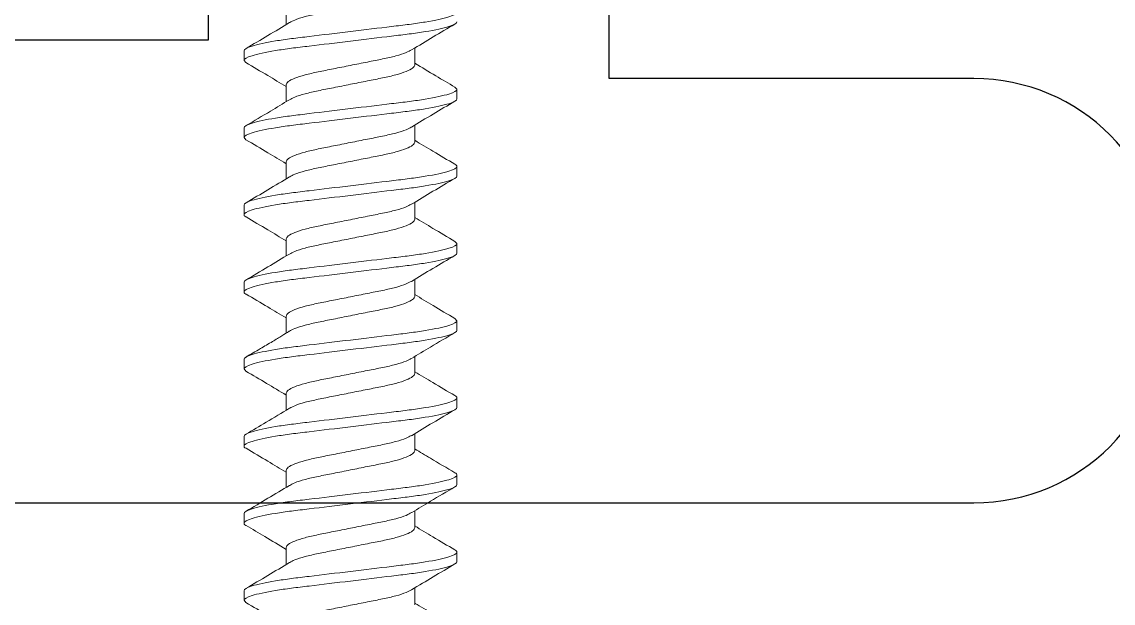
# Model space of a CAD drawing. Extents: x 0 to 79.8, y 0 to 38.2.
# Drawn here: x 21.279 to 21.987, y 29.205 to 29.582 of the extents above; entities that cross this region are included whole.
import ezdxf

# ---------------------------------------------------------------- set-up
doc = ezdxf.new("R2010")
doc.units = 0
doc.header["$MEASUREMENT"] = 0
doc.linetypes.add('SLD-Solid', pattern=[0])
doc.layers.get('0').update_dxf_attribs({"linetype": 'CONTINUOUS'})
doc.layers.add('TEXT', color=7, linetype='CONTINUOUS')

# ---------------------------------------------------------------- blocks, each defined once
blk = doc.blocks.new('25559')
at = {"color": 7, "linetype": 'SLD-Solid', "lineweight": 15}
for p, q in [((0.2062499640494835, 0.06899999832279491), (0.2048183672540773, 0.06775296564529754)), ((0.2062499640494835, 0.06899999832279491), (0.2124999451825005, 0.06899999832279491)), ((0.2562499597786001, 0.06899999832279491), (0.2624999775778605, 0.06899999832279491)), ((0.3062499555077096, 0.06899999832279491), (0.3047983022773337, 0.06773548959716891)), ((0.3062499555077096, 0.06899999832279491), (0.31249997330697, 0.06899999832279491)), ((0.3562499879030696, 0.06899999832279491), (0.35480775789717, 0.06774372116873906)), ((0.3562499879030696, 0.06899999832279491), (0.3624999690360937, 0.06899999832279491)), ((0.4062499836321862, 0.06899999832279491), (0.4124999647652032, 0.06899999832279491)), ((0.4562499793613028, 0.06899999832279491), (0.462499960494327, 0.06899999832279491)), ((0.5062499750904195, 0.06899999832279491), (0.5124999562234365, 0.06899999832279491)), ((0.1904999793279814, 0.04172019887803913), (0.1794554469153624, 0.04172019887803913)), ((0.240499975057098, 0.04172019887803913), (0.229458009281494, 0.04172019887803913)), ((0.2904999707862146, 0.04172019887803913), (0.2794585550042541, 0.04172019887803913)), ((0.3404999665153312, 0.04172019887803913), (0.3294580007397272, 0.04172019887803913)), ((0.3904999622444478, 0.04172019887803913), (0.3794561631566893, 0.04172019887803913)), ((0.4404999579735644, 0.04172019887803913), (0.4294585788578473, 0.04172019887803913)), ((0.4904999903689173, 0.04172019887803913), (0.4794519746632062, 0.04172019887803913)), ((0.5404999860980411, 0.04172019887803913), (0.5294560036790656, 0.04172019887803913)), ((0.1532499363103241, -0.04172019887803913), (0.1642914620910076, -0.04172019887803913)), ((0.2032500053719275, -0.04172019887803913), (0.214293804459686, -0.04172019887803913)), ((0.2532499644348007, -0.04172019887803913), (0.2642915268817276, -0.04172019887803913)), ((0.3032499601639174, -0.04172019887803913), (0.3142921826032179, -0.04172019887803913)), ((0.353249955893034, -0.04172019887803913), (0.3643246646237159, -0.04172019887803913)), ((0.403249988288394, -0.04172019887803913), (0.4142905240805135, -0.04172019887803913)), ((0.4532499840175035, -0.04172019887803913), (0.4642919131268641, -0.04172019887803913)), ((0.5032499797466272, -0.04172019887803913), (0.5142915055273107, -0.04172019887803913)), ((0.1874999473179457, -0.06899999832279491), (0.1812499661849216, -0.06899999832279491)), ((0.1889305907910241, -0.06775380438560319), (0.1874999473179457, -0.06899999832279491)), ((0.2374999430470552, -0.06899999832279491), (0.2312499619140382, -0.06899999832279491)), ((0.2389440796976032, -0.06774210327077412), (0.2374999430470552, -0.06899999832279491)), ((0.2874999754424152, -0.06899999832279491), (0.2812499576431549, -0.06899999832279491)), ((0.3374999711715319, -0.06899999832279491), (0.3312499900385149, -0.06899999832279491)), ((0.3874999669006485, -0.06899999832279491), (0.3812499857676315, -0.06899999832279491)), ((0.3889371736312484, -0.06774810736808945), (0.3874999669006485, -0.06899999832279491)), ((0.4374999626297651, -0.06899999832279491), (0.4312499814967481, -0.06899999832279491)), ((0.4874999583588817, -0.06899999832279491), (0.4812499772258647, -0.06899999832279491)), ((0.5374999907542417, -0.06899999832279491), (0.5312499729549813, -0.06899999832279491)), ((0.5389298642362235, -0.06775445062814356), (0.5374999907542417, -0.06899999832279491))]:
    blk.add_line(p, q, dxfattribs=at)
for points, knots in [([(0.1812499724269827, -0.0689999999999884), (0.180347862631379, -0.0689999999999884), (0.1792963103142355, -0.06732069762327342), (0.1770932361714657, -0.06032598277693069), (0.1759478589153716, -0.05501784534993703), (0.1743607226230068, -0.04534187172058068), (0.1738533182178656, -0.04184291922157968), (0.1729053203646416, -0.0345452344224384), (0.1724642237022564, -0.0307540005592557), (0.1709795177337341, -0.01846063513988838), (0.1698664273954478, -0.009244247138866513), (0.1676335174585262, 0.009244247138866513), (0.1665204271202327, 0.01846063513988838), (0.1650357211517104, 0.0307540005592557), (0.1645946244893324, 0.03454523442246682), (0.1636466266361083, 0.04184291922157968), (0.1631392222309671, 0.04534187172058068), (0.1615520859385953, 0.05501784534993703), (0.1604067086825012, 0.06032598277693069), (0.1582036345397384, 0.06732069762327342), (0.1571520822225949, 0.0689999999999884), (0.1562499724269841, 0.0689999999999884)], [0, 0, 0, 0, 0.1249999999999999, 0.1249999999999999, 0.2499999999999998, 0.2499999999999998, 0.3124999999999997, 0.3124999999999997, 0.3749999999999997, 0.3749999999999997, 0.4999999999999997, 0.4999999999999997, 0.6249999999999997, 0.6249999999999997, 0.6874999999999997, 0.6874999999999997, 0.7499999999999998, 0.7499999999999998, 0.8749999999999999, 0.8749999999999999, 1, 1, 1, 1]), ([(0.1874999724269841, -0.0689999999999884), (0.1865978626313733, -0.0689999999999884), (0.185546310314237, -0.06732069762327342), (0.1833432361714671, -0.06032598277693069), (0.182197858915373, -0.05501784534993703), (0.1806107226230012, -0.04534187172058068), (0.1801033182178671, -0.04184291922157968), (0.179155320364643, -0.0345452344224384), (0.1787142237022579, -0.0307540005592557), (0.1772295177337355, -0.01846063513988838), (0.1761164273954492, -0.009244247138866513), (0.1738835174585205, 0.009244247138866513), (0.1727704271202342, 0.01846063513988838), (0.1712857211517118, 0.0307540005592557), (0.1708446244893338, 0.03454523442246682), (0.1698966266361026, 0.04184291922157968), (0.1693892222309685, 0.04534187172058068), (0.1678020859386038, 0.05501784534993703), (0.1666567086825026, 0.06032598277693069), (0.1644536345397398, 0.06732069762327342), (0.1634020822225963, 0.0689999999999884), (0.1624999724269856, 0.0689999999999884)], [0, 0, 0, 0, 0.125, 0.125, 0.2500000000000001, 0.2500000000000001, 0.3125000000000001, 0.3125000000000001, 0.3750000000000002, 0.3750000000000002, 0.5000000000000001, 0.5000000000000001, 0.625, 0.625, 0.6875, 0.6875, 0.75, 0.75, 0.875, 0.875, 1, 1, 1, 1]), ([(0.1806655796024756, 0.03970732754757478), (0.177868649567813, 0.04434089766041893), (0.1722476280134018, 0.05365303530970778), (0.1667196640270348, 0.06303658527158973), (0.163942326124257, 0.06775103150096129)], [0, 0, 0, 0, 0.4975839369380017, 1, 1, 1, 1]), ([(0.2048195405738511, 0.06777072585677502), (0.2023926080985703, 0.06364931578599453), (0.1972661292341868, 0.05494354344392605), (0.1920410794012426, 0.046281522272551), (0.189289626643415, 0.04172019887803913)], [0, 0, 0, 0, 0.4734111930410915, 1, 1, 1, 1]), ([(0.231249972426987, -0.0689999999999884), (0.2303478626313762, -0.0689999999999884), (0.2292963103142398, -0.06732069762327342), (0.2270932361714699, -0.06032598277693069), (0.2259478589153758, -0.05501784534993703), (0.224360722623004, -0.04534187172058068), (0.2238533182178699, -0.04184291922157968), (0.2229053203646387, -0.03454523442246682), (0.2224642237022607, -0.0307540005592557), (0.2209795177337384, -0.01846063513988838), (0.219866427395452, -0.009244247138866513), (0.2176335174585233, 0.009244247138866513), (0.216520427120237, 0.01846063513988838), (0.2150357211517147, 0.0307540005592557), (0.2145946244893366, 0.0345452344224384), (0.2136466266361055, 0.04184291922157968), (0.2131392222309714, 0.04534187172058068), (0.2115520859385995, 0.05501784534993703), (0.2104067086825054, 0.06032598277693069), (0.2082036345397356, 0.06732069762327342), (0.2071520822225921, 0.0689999999999884), (0.2062499724269884, 0.0689999999999884)], [0, 0, 0, 0, 0.1249999999999998, 0.1249999999999998, 0.2499999999999996, 0.2499999999999996, 0.3124999999999995, 0.3124999999999995, 0.3749999999999995, 0.3749999999999995, 0.4999999999999996, 0.4999999999999996, 0.6249999999999996, 0.6249999999999996, 0.6874999999999997, 0.6874999999999997, 0.7499999999999998, 0.7499999999999998, 0.8749999999999999, 0.8749999999999999, 1, 1, 1, 1]), ([(0.2374999724269884, -0.0689999999999884), (0.2365978626313776, -0.0689999999999884), (0.2355463103142341, -0.06732069762327342), (0.2333432361714642, -0.06032598277693069), (0.2321978589153701, -0.05501784534993703), (0.2306107226230054, -0.04534187172058068), (0.2301033182178713, -0.04184291922157968), (0.2291553203646401, -0.03454523442246682), (0.228714223702255, -0.0307540005592557), (0.2272295177337327, -0.01846063513988838), (0.2261164273954535, -0.009244247138866513), (0.2238835174585248, 0.009244247138866513), (0.2227704271202384, 0.01846063513988838), (0.2212857211517161, 0.0307540005592557), (0.220844624489331, 0.0345452344224384), (0.2198966266361069, 0.04184291922157968), (0.2193892222309728, 0.04534187172058068), (0.217802085938601, 0.05501784534993703), (0.2166567086825069, 0.06032598277693069), (0.214453634539737, 0.06732069762327342), (0.2134020822225935, 0.0689999999999884), (0.2124999724269827, 0.0689999999999884)], [0, 0, 0, 0, 0.125, 0.125, 0.2500000000000001, 0.2500000000000001, 0.3125000000000001, 0.3125000000000001, 0.3750000000000003, 0.3750000000000003, 0.5000000000000003, 0.5000000000000003, 0.6250000000000003, 0.6250000000000003, 0.6875000000000002, 0.6875000000000002, 0.7500000000000002, 0.7500000000000002, 0.8750000000000001, 0.8750000000000001, 1, 1, 1, 1]), ([(0.2307414744547955, 0.03958653977625204), (0.2279283793356868, 0.04424379473758222), (0.222270231483094, 0.05361121249015355), (0.2167214052008291, 0.06303211865665048), (0.2139313219804464, 0.06776917670802618)], [0, 0, 0, 0, 0.4971759650679533, 1, 1, 1, 1]), ([(0.2547695602136315, 0.06768707640645744), (0.2519868944589376, 0.06295977078798387), (0.2468726049050645, 0.05427140794679985), (0.2416658303863031, 0.04565050217135536), (0.239292042344573, 0.04172019887803913)], [0, 0, 0, 0, 0.5440962474604328, 1, 1, 1, 1]), ([(0.2562499597786001, 0.06899999832279491), (0.2557823661496812, 0.06899033353209916), (0.2553056215637355, 0.06898047959833775), (0.254778073021356, 0.06768627928931892), (0.2547679468989372, 0.06766143753597476)], [0, 0, 0, 0, 0.9808053257506866, 1, 1, 1, 1]), ([(0.2812499724269841, -0.0689999999999884), (0.2803478626313733, -0.0689999999999884), (0.279296310314237, -0.06732069762327342), (0.2770932361714671, -0.06032598277693069), (0.275947858915373, -0.05501784534993703), (0.2743607226230012, -0.04534187172058068), (0.2738533182178671, -0.04184291922157968), (0.272905320364643, -0.0345452344224384), (0.2724642237022579, -0.0307540005592557), (0.2709795177337355, -0.01846063513988838), (0.2698664273954492, -0.009244247138866513), (0.2676335174585205, 0.009244247138866513), (0.2665204271202342, 0.01846063513988838), (0.2650357211517118, 0.0307540005592557), (0.2645946244893338, 0.03454523442246682), (0.2636466266361026, 0.04184291922157968), (0.2631392222309685, 0.04534187172058068), (0.2615520859385967, 0.05501784534993703), (0.2604067086825026, 0.06032598277693069), (0.2582036345397327, 0.06732069762327342), (0.2571520822225963, 0.0689999999999884), (0.2562499724269856, 0.0689999999999884)], [0, 0, 0, 0, 0.1249999999999999, 0.1249999999999999, 0.2499999999999999, 0.2499999999999999, 0.3124999999999999, 0.3124999999999999, 0.3749999999999999, 0.3749999999999999, 0.5, 0.5, 0.625, 0.625, 0.6875000000000001, 0.6875000000000001, 0.7500000000000002, 0.7500000000000002, 0.8750000000000001, 0.8750000000000001, 1, 1, 1, 1]), ([(0.2874999724269856, -0.0689999999999884), (0.2865978626313748, -0.0689999999999884), (0.2855463103142313, -0.06732069762327342), (0.2833432361714614, -0.06032598277693069), (0.2821978589153673, -0.05501784534993703), (0.2806107226230026, -0.04534187172058068), (0.2801033182178685, -0.04184291922157968), (0.2791553203646373, -0.0345452344224384), (0.2787142237022522, -0.0307540005592557), (0.2772295177337369, -0.01846063513988838), (0.2761164273954506, -0.009244247138866513), (0.2738835174585219, 0.009244247138866513), (0.2727704271202356, 0.01846063513988838), (0.2712857211517132, 0.0307540005592557), (0.2708446244893281, 0.03454523442246682), (0.269896626636104, 0.04184291922157968), (0.2693892222309699, 0.04534187172058068), (0.2678020859385981, 0.05501784534993703), (0.266656708682504, 0.06032598277693069), (0.2644536345397341, 0.06732069762327342), (0.2634020822225978, 0.0689999999999884), (0.262499972426987, 0.0689999999999884)], [0, 0, 0, 0, 0.125, 0.125, 0.2499999999999999, 0.2499999999999999, 0.3124999999999999, 0.3124999999999999, 0.3749999999999999, 0.3749999999999999, 0.5, 0.5, 0.625, 0.625, 0.6875000000000001, 0.6875000000000001, 0.7500000000000001, 0.7500000000000001, 0.8750000000000001, 0.8750000000000001, 1, 1, 1, 1]), ([(0.2807889529687202, 0.03950928400203679), (0.2779724878015983, 0.04416974746257551), (0.2723065663465292, 0.05354526547705518), (0.266753229998514, 0.06297734873959371), (0.263960394040339, 0.06772085059961341)], [0, 0, 0, 0, 0.4970886358831252, 1, 1, 1, 1]), ([(0.3048009422468425, 0.06773989412963033), (0.3020087226685746, 0.06299622337053279), (0.2968893792635754, 0.05429902784723595), (0.2916658835674255, 0.04565125661261504), (0.2892914147475523, 0.04172019887803913)], [0, 0, 0, 0, 0.5454253323844276, 0.9999999999999999, 0.9999999999999999, 0.9999999999999999, 0.9999999999999999]), ([(0.3312499724269884, -0.0689999999999884), (0.3303478626313776, -0.0689999999999884), (0.3292963103142341, -0.06732069762327342), (0.3270932361714642, -0.06032598277693069), (0.3259478589153701, -0.05501784534993703), (0.3243607226229983, -0.04534187172058068), (0.3238533182178713, -0.04184291922157968), (0.3229053203646401, -0.0345452344224384), (0.322464223702255, -0.0307540005592557), (0.3209795177337327, -0.01846063513988838), (0.3198664273954464, -0.009244247138866513), (0.3176335174585248, 0.009244247138866513), (0.3165204271202384, 0.01846063513988838), (0.3150357211517161, 0.0307540005592557), (0.314594624489331, 0.03454523442246682), (0.3136466266360998, 0.04184291922157968), (0.3131392222309728, 0.04534187172058068), (0.311552085938601, 0.05501784534993703), (0.3104067086825069, 0.06032598277693069), (0.308203634539737, 0.06732069762327342), (0.3071520822225935, 0.0689999999999884), (0.3062499724269827, 0.0689999999999884)], [0, 0, 0, 0, 0.1249999999999999, 0.1249999999999999, 0.2499999999999999, 0.2499999999999999, 0.3124999999999999, 0.3124999999999999, 0.3749999999999999, 0.3749999999999999, 0.5, 0.5, 0.625, 0.625, 0.6875, 0.6875, 0.75, 0.75, 0.875, 0.875, 1, 1, 1, 1]), ([(0.3374999724269827, -0.0689999999999884), (0.336597862631379, -0.0689999999999884), (0.3355463103142355, -0.06732069762327342), (0.3333432361714657, -0.06032598277693069), (0.3321978589153716, -0.05501784534993703), (0.3306107226230068, -0.04534187172058068), (0.3301033182178656, -0.04184291922157968), (0.3291553203646416, -0.0345452344224384), (0.3287142237022564, -0.0307540005592557), (0.3272295177337341, -0.01846063513988838), (0.3261164273954478, -0.009244247138866513), (0.3238835174585262, 0.009244247138866513), (0.3227704271202327, 0.01846063513988838), (0.3212857211517104, 0.0307540005592557), (0.3208446244893324, 0.03454523442246682), (0.3198966266361083, 0.04184291922157968), (0.3193892222309671, 0.04534187172058068), (0.3178020859385953, 0.05501784534993703), (0.3166567086825012, 0.06032598277693069), (0.3144536345397313, 0.06732069762327342), (0.3134020822225949, 0.0689999999999884), (0.3124999724269841, 0.0689999999999884)], [0, 0, 0, 0, 0.1249999999999999, 0.1249999999999999, 0.2499999999999998, 0.2499999999999998, 0.3124999999999998, 0.3124999999999998, 0.3749999999999999, 0.3749999999999999, 0.5000000000000001, 0.5000000000000001, 0.6250000000000002, 0.6250000000000002, 0.6875000000000002, 0.6875000000000002, 0.7500000000000001, 0.7500000000000001, 0.8750000000000001, 0.8750000000000001, 1, 1, 1, 1]), ([(0.3307512191336883, 0.03957079162483979), (0.3279461789134075, 0.044213106827101), (0.322306594606431, 0.05354656585328144), (0.316767785640792, 0.0629532152049137), (0.3139838928312741, 0.06768114564161465)], [0, 0, 0, 0, 0.4973842162112512, 1, 1, 1, 1]), ([(0.3548083078908206, 0.06775214065481805), (0.3520307063254791, 0.06303565649764664), (0.3469018351117299, 0.05432661769026481), (0.3416855687060121, 0.04568283681155094), (0.3392942337773945, 0.04172019887803913)], [0, 0, 0, 0, 0.5415619635541834, 1, 1, 1, 1]), ([(0.3812499724269856, -0.0689999999999884), (0.3803478626313748, -0.0689999999999884), (0.3792963103142313, -0.06732069762327342), (0.3770932361714614, -0.06032598277693069), (0.3759478589153673, -0.05501784534993703), (0.3743607226230026, -0.04534187172058068), (0.3738533182178685, -0.04184291922157968), (0.3729053203646373, -0.0345452344224384), (0.3724642237022593, -0.0307540005592557), (0.3709795177337369, -0.01846063513988838), (0.3698664273954506, -0.009244247138866513), (0.3676335174585219, 0.009244247138866513), (0.3665204271202356, 0.01846063513988838), (0.3650357211517132, 0.0307540005592557), (0.3645946244893281, 0.0345452344224384), (0.363646626636104, 0.04184291922157968), (0.3631392222309699, 0.04534187172058068), (0.3615520859385981, 0.05501784534993703), (0.360406708682504, 0.06032598277693069), (0.3582036345397341, 0.06732069762327342), (0.3571520822225978, 0.0689999999999884), (0.356249972426987, 0.0689999999999884)], [0, 0, 0, 0, 0.125, 0.125, 0.25, 0.25, 0.3125, 0.3125, 0.375, 0.375, 0.5, 0.5, 0.625, 0.625, 0.6874999999999999, 0.6874999999999999, 0.7499999999999999, 0.7499999999999999, 0.875, 0.875, 1, 1, 1, 1]), ([(0.387499972426987, -0.0689999999999884), (0.3865978626313762, -0.0689999999999884), (0.3855463103142327, -0.06732069762327342), (0.3833432361714699, -0.06032598277693069), (0.3821978589153687, -0.05501784534993703), (0.380610722623004, -0.04534187172058068), (0.3801033182178628, -0.04184291922157968), (0.3791553203646387, -0.0345452344224384), (0.3787142237022607, -0.0307540005592557), (0.3772295177337384, -0.01846063513988838), (0.3761164273954449, -0.009244247138866513), (0.3738835174585233, 0.009244247138866513), (0.372770427120237, 0.01846063513988838), (0.3712857211517147, 0.0307540005592557), (0.3708446244893295, 0.0345452344224384), (0.3698966266361055, 0.04184291922157968), (0.3693892222309714, 0.04534187172058068), (0.3678020859385995, 0.05501784534993703), (0.3666567086825054, 0.06032598277693069), (0.3644536345397356, 0.06732069762327342), (0.3634020822225921, 0.0689999999999884), (0.3624999724269884, 0.0689999999999884)], [0, 0, 0, 0, 0.125, 0.125, 0.2500000000000001, 0.2500000000000001, 0.3124999999999999, 0.3124999999999999, 0.3749999999999998, 0.3749999999999998, 0.4999999999999999, 0.4999999999999999, 0.6249999999999999, 0.6249999999999999, 0.6874999999999998, 0.6874999999999998, 0.7499999999999998, 0.7499999999999998, 0.875, 0.875, 1, 1, 1, 1]), ([(0.3807245218378341, 0.03961378737815835), (0.3782486009433939, 0.0437105056587086), (0.3726050606361468, 0.05304844323003977), (0.3670639498015333, 0.06245316775931542), (0.3639538222410579, 0.06773187338896491)], [0, 0, 0, 0, 0.4387176771405727, 1, 1, 1, 1]), ([(0.4047894938372281, 0.06772075435074498), (0.4019974553672512, 0.06297682902967949), (0.3968817064302925, 0.05428470992777079), (0.391662206494658, 0.04564471600400566), (0.3892913695395492, 0.04172019887803913)], [0, 0, 0, 0, 0.5457731613464917, 1, 1, 1, 1]), ([(0.4062499836321862, 0.06899999832279491), (0.4057824808354269, 0.06899582240026803), (0.4053121701988331, 0.06899162139697523), (0.4047920855097686, 0.06772035538176624), (0.4047889805098208, 0.06771276569301676)], [0, 0, 0, 0, 0.9940298185777356, 1, 1, 1, 1]), ([(0.4312499724269827, -0.0689999999999884), (0.430347862631379, -0.0689999999999884), (0.4292963103142355, -0.06732069762327342), (0.4270932361714657, -0.06032598277693069), (0.4259478589153716, -0.05501784534993703), (0.4243607226230068, -0.04534187172058068), (0.4238533182178656, -0.04184291922157968), (0.4229053203646416, -0.03454523442246682), (0.4224642237022564, -0.0307540005592557), (0.4209795177337341, -0.01846063513988838), (0.4198664273954478, -0.009244247138866513), (0.4176335174585262, 0.009244247138866513), (0.4165204271202327, 0.01846063513988838), (0.4150357211517104, 0.0307540005592557), (0.4145946244893324, 0.0345452344224384), (0.4136466266361083, 0.04184291922157968), (0.4131392222309671, 0.04534187172058068), (0.4115520859386024, 0.05501784534993703), (0.4104067086825083, 0.06032598277693069), (0.4082036345397384, 0.06732069762327342), (0.4071520822225949, 0.0689999999999884), (0.4062499724269841, 0.0689999999999884)], [0, 0, 0, 0, 0.125, 0.125, 0.2499999999999999, 0.2499999999999999, 0.3125, 0.3125, 0.375, 0.375, 0.5, 0.5, 0.625, 0.625, 0.6875, 0.6875, 0.7499999999999999, 0.7499999999999999, 0.875, 0.875, 1, 1, 1, 1]), ([(0.4374999724269841, -0.0689999999999884), (0.4365978626313733, -0.0689999999999884), (0.435546310314237, -0.06732069762327342), (0.4333432361714671, -0.06032598277693069), (0.432197858915373, -0.05501784534993703), (0.4306107226230012, -0.04534187172058068), (0.4301033182178671, -0.04184291922157968), (0.429155320364643, -0.03454523442246682), (0.4287142237022579, -0.0307540005592557), (0.4272295177337355, -0.01846063513988838), (0.4261164273954492, -0.009244247138866513), (0.4238835174585205, 0.009244247138866513), (0.4227704271202342, 0.01846063513988838), (0.4212857211517189, 0.0307540005592557), (0.4208446244893338, 0.0345452344224384), (0.4198966266361026, 0.04184291922157968), (0.4193892222309685, 0.04534187172058068), (0.4178020859386038, 0.05501784534993703), (0.4166567086825097, 0.06032598277693069), (0.4144536345397398, 0.06732069762327342), (0.4134020822225963, 0.0689999999999884), (0.4124999724269856, 0.0689999999999884)], [0, 0, 0, 0, 0.125, 0.125, 0.2499999999999999, 0.2499999999999999, 0.3125, 0.3125, 0.375, 0.375, 0.5, 0.5, 0.625, 0.625, 0.6875, 0.6875, 0.7499999999999999, 0.7499999999999999, 0.875, 0.875, 1, 1, 1, 1]), ([(0.430777060293309, 0.03952873086072373), (0.427958161813649, 0.04419429074536652), (0.4222866000562249, 0.05358129464408989), (0.41673033826428, 0.06301638344328353), (0.413935668179839, 0.06776201304077745)], [0, 0, 0, 0, 0.4970233244787143, 0.9999999999999999, 0.9999999999999999, 0.9999999999999999, 0.9999999999999999]), ([(0.454786959595566, 0.06771648731668733), (0.4516793717514886, 0.06244002947448735), (0.4465583834393385, 0.05374496426790643), (0.4413440111488072, 0.04511371568938216), (0.4392938952394374, 0.04172019887803913)], [0, 0, 0, 0, 0.6068336138757475, 0.9999999999999999, 0.9999999999999999, 0.9999999999999999, 0.9999999999999999]), ([(0.4562499793613028, 0.06899999832279491), (0.4557824940169866, 0.06899518696056361), (0.4553114056782661, 0.06899033851627223), (0.4547903216426903, 0.06771607207352304), (0.4547863362694358, 0.06770632618409422)], [0, 0, 0, 0, 0.9923517648106059, 1, 1, 1, 1]), ([(0.481249972426987, -0.0689999999999884), (0.4803478626313762, -0.0689999999999884), (0.4792963103142327, -0.06732069762327342), (0.4770932361714628, -0.06032598277693069), (0.4759478589153687, -0.05501784534993703), (0.474360722623004, -0.04534187172058068), (0.4738533182178628, -0.04184291922157968), (0.4729053203646387, -0.0345452344224384), (0.4724642237022536, -0.0307540005592557), (0.4709795177337384, -0.01846063513988838), (0.4698664273954449, -0.009244247138866513), (0.4676335174585233, 0.009244247138866513), (0.466520427120237, 0.01846063513988838), (0.4650357211517147, 0.0307540005592557), (0.4645946244893295, 0.03454523442246682), (0.4636466266361055, 0.04184291922157968), (0.4631392222309643, 0.04534187172058068), (0.4615520859385995, 0.05501784534993703), (0.4604067086825054, 0.06032598277693069), (0.4582036345397356, 0.06732069762327342), (0.4571520822225921, 0.0689999999999884), (0.4562499724269884, 0.0689999999999884)], [0, 0, 0, 0, 0.1249999999999998, 0.1249999999999998, 0.2499999999999995, 0.2499999999999995, 0.3124999999999995, 0.3124999999999995, 0.3749999999999994, 0.3749999999999994, 0.4999999999999994, 0.4999999999999994, 0.6249999999999994, 0.6249999999999994, 0.6874999999999996, 0.6874999999999996, 0.7499999999999996, 0.7499999999999996, 0.8749999999999998, 0.8749999999999998, 1, 1, 1, 1]), ([(0.4874999724269884, -0.0689999999999884), (0.4865978626313776, -0.0689999999999884), (0.4855463103142341, -0.06732069762327342), (0.4833432361714642, -0.06032598277693069), (0.4821978589153701, -0.05501784534993703), (0.4806107226229983, -0.04534187172058068), (0.4801033182178642, -0.04184291922157968), (0.4791553203646401, -0.0345452344224384), (0.478714223702255, -0.0307540005592557), (0.4772295177337327, -0.01846063513988838), (0.4761164273954464, -0.009244247138866513), (0.4738835174585176, 0.009244247138866513), (0.4727704271202384, 0.01846063513988838), (0.4712857211517161, 0.0307540005592557), (0.470844624489331, 0.03454523442246682), (0.4698966266360998, 0.04184291922157968), (0.4693892222309657, 0.04534187172058068), (0.467802085938601, 0.05501784534993703), (0.4666567086825069, 0.06032598277693069), (0.464453634539737, 0.06732069762327342), (0.4634020822225935, 0.0689999999999884), (0.4624999724269827, 0.0689999999999884)], [0, 0, 0, 0, 0.125, 0.125, 0.2499999999999999, 0.2499999999999999, 0.3125000000000001, 0.3125000000000001, 0.3750000000000001, 0.3750000000000001, 0.5000000000000002, 0.5000000000000002, 0.6250000000000003, 0.6250000000000003, 0.6875000000000003, 0.6875000000000003, 0.7500000000000002, 0.7500000000000002, 0.8750000000000001, 0.8750000000000001, 1, 1, 1, 1]), ([(0.4806249277798216, 0.03977081056419252), (0.4781723509724429, 0.04383242595261549), (0.4725803049970239, 0.05309319198377693), (0.4670772188974155, 0.06243181089845962), (0.4639876933079066, 0.06767466946644163)], [0, 0, 0, 0, 0.4385830907256587, 1, 1, 1, 1]), ([(0.5047818587168962, 0.06770791199909354), (0.501991637696932, 0.06296700565673063), (0.4968773586061985, 0.0542772574237631), (0.4916616302055417, 0.04564356677931869), (0.4892914709965055, 0.04172019887803913)], [0, 0, 0, 0, 0.545574649029413, 1, 1, 1, 1]), ([(0.5062499750904195, 0.06899999832279491), (0.5057823974537072, 0.0689937439319408), (0.5053095793456919, 0.06898741944371523), (0.5047867007108522, 0.06770726902868773), (0.5047809053945684, 0.06769308050374434)], [0, 0, 0, 0, 0.9889165173437774, 1, 1, 1, 1]), ([(0.5312499724269841, -0.0689999999999884), (0.5303478626313733, -0.0689999999999884), (0.529296310314237, -0.06732069762327342), (0.5270932361714671, -0.06032598277693069), (0.525947858915373, -0.05501784534993703), (0.5243607226230012, -0.04534187172058068), (0.5238533182178671, -0.04184291922157968), (0.522905320364643, -0.0345452344224384), (0.5224642237022579, -0.0307540005592557), (0.5209795177337355, -0.01846063513988838), (0.5198664273954492, -0.009244247138866513), (0.5176335174585205, 0.009244247138866513), (0.5165204271202342, 0.01846063513988838), (0.5150357211517118, 0.0307540005592557), (0.5145946244893338, 0.03454523442246682), (0.5136466266361026, 0.04184291922157968), (0.5131392222309685, 0.04534187172058068), (0.5115520859385967, 0.05501784534993703), (0.5104067086825026, 0.06032598277693069), (0.5082036345397327, 0.06732069762327342), (0.5071520822225963, 0.0689999999999884), (0.5062499724269856, 0.0689999999999884)], [0, 0, 0, 0, 0.1249999999999999, 0.1249999999999999, 0.2499999999999998, 0.2499999999999998, 0.3124999999999998, 0.3124999999999998, 0.3749999999999998, 0.3749999999999998, 0.4999999999999999, 0.4999999999999999, 0.6249999999999999, 0.6249999999999999, 0.6874999999999999, 0.6874999999999999, 0.75, 0.75, 0.875, 0.875, 1, 1, 1, 1]), ([(0.5374999724269856, -0.0689999999999884), (0.5365978626313748, -0.0689999999999884), (0.5355463103142313, -0.06732069762327342), (0.5333432361714685, -0.06032598277693069), (0.5321978589153673, -0.05501784534993703), (0.5306107226230026, -0.04534187172058068), (0.5301033182178685, -0.04184291922157968), (0.5291553203646373, -0.0345452344224384), (0.5287142237022593, -0.0307540005592557), (0.5272295177337369, -0.01846063513988838), (0.5261164273954506, -0.009244247138866513), (0.5238835174585219, 0.009244247138866513), (0.5227704271202356, 0.01846063513988838), (0.5212857211517132, 0.0307540005592557), (0.5208446244893281, 0.03454523442246682), (0.519896626636104, 0.04184291922157968), (0.51938922223097, 0.04534187172058068), (0.5178020859385981, 0.05501784534993703), (0.516656708682504, 0.06032598277693069), (0.5144536345397341, 0.06732069762327342), (0.5134020822225978, 0.0689999999999884), (0.512499972426987, 0.0689999999999884)], [0, 0, 0, 0, 0.1249999999999999, 0.1249999999999999, 0.2499999999999998, 0.2499999999999998, 0.3124999999999997, 0.3124999999999997, 0.3749999999999997, 0.3749999999999997, 0.4999999999999998, 0.4999999999999998, 0.6249999999999998, 0.6249999999999998, 0.6874999999999998, 0.6874999999999998, 0.7499999999999999, 0.7499999999999999, 0.875, 0.875, 1, 1, 1, 1]), ([(0.5306776495665062, 0.0396883481834891), (0.5278773014455567, 0.04432708204885216), (0.5222484565958325, 0.05365117751833282), (0.516716058498595, 0.06304235874230812), (0.5139360263004988, 0.06776143096416831)], [0, 0, 0, 0, 0.4974996106147939, 1, 1, 1, 1]), ([(0.5548193273464506, 0.0677703683609252), (0.5520336702053399, 0.06303969810173271), (0.5469050485293039, 0.05433014886273213), (0.5416797389227099, 0.04567446839553213), (0.5392926033791596, 0.04172019887803913)], [0, 0, 0, 0, 0.5431590234319394, 1, 1, 1, 1]), ([(0.1629841638596972, -0.03930430595329426), (0.162436042826954, -0.0383677470985333), (0.1611596290137953, -0.03618677503638423), (0.159126892634248, -0.02974874088039314), (0.1571673705650483, -0.0211065587771202), (0.1552033196710312, -0.01096697218258669), (0.1529999800894615, -1.293596852747214e-06), (0.1507964432152846, 0.010972024483209), (0.1488333692238442, 0.02108960038066243), (0.1468701161577854, 0.02981281131016544), (0.1446666939855064, 0.03652401494900914), (0.1424630780615246, 0.0409043658238204), (0.1411461890073156, 0.04145164545789726), (0.1404999835988647, 0.04172019887803913)], [0, 0, 0, 0, 0.07120162391329521, 0.1658077885249553, 0.2569613269570803, 0.3481147360688541, 0.442721022084144, 0.5373271888114216, 0.6284805979231954, 0.7196341363553204, 0.8142403009669805, 0.9088465943248694, 1, 1, 1, 1]), ([(0.1806393265724182, 0.0395472931462848), (0.1812293252244928, 0.03854418328901943), (0.1825475060829049, 0.03630302526588025), (0.1846230518067244, 0.02975444054027321), (0.1865825099389156, 0.021105043814174), (0.1885467182606249, 0.01096740933749629), (0.1907499127212233, 1.169903072195666e-06), (0.1929534453306871, -0.01097200355866335), (0.1949166760763177, -0.02108959201459015), (0.1968797349049822, -0.0298128240538631), (0.1990833589867975, -0.03652400434424408), (0.2012867881198019, -0.04090437116039425), (0.2026037589958847, -0.04145164698678627), (0.2032500053719275, -0.04172019887803913)], [0, 0, 0, 0, 0.07623768213881528, 0.1703309879313312, 0.2609901591147173, 0.3516494232008056, 0.4457426124562486, 0.5398358017116913, 0.6304950657977796, 0.7211542369811658, 0.8152475427736816, 0.9093407393319153, 1, 1, 1, 1]), ([(0.2130528721283724, -0.03943639151077605), (0.2124819861121807, -0.03846360899368051), (0.2111828689382307, -0.03624992983773723), (0.2091269446504427, -0.02975188034437792), (0.207167351457997, -0.02110573183378506), (0.2052033195817486, -0.0109672031420871), (0.2029999745310676, -1.230671841767617e-06), (0.2007964398188804, 0.01097200833555689), (0.1988333627840007, 0.02108960453446684), (0.1968701198525835, 0.02981281052788631), (0.1946666597418627, 0.03652401083121504), (0.1924631882097501, 0.0409043700536813), (0.1911462229486887, 0.0414516466224768), (0.1904999793279814, 0.04172019887803913)], [0, 0, 0, 0, 0.07394596321695189, 0.1682725938896807, 0.25915679989775, 0.3500408769675726, 0.4443676286852184, 0.5386942614673136, 0.6295783385371362, 0.7204625445452055, 0.8147891752179344, 0.9091158153209342, 1, 1, 1, 1]), ([(0.2307160280820852, 0.03939987651594379), (0.2312806143173844, 0.03843709553729013), (0.2325734405345301, 0.03623245714422296), (0.2346231104314782, 0.02975103940121926), (0.2365824890231067, 0.02110593967526597), (0.2385467189346997, 0.01096715916705193), (0.2407499059466005, 1.237918240803992e-06), (0.2429534459470446, -0.01097202048450185), (0.2449166557763576, -0.02108959158195489), (0.2468797930530258, -0.02981281866706809), (0.2490833358801154, -0.03652400722486959), (0.2512867973015034, -0.04090436978586354), (0.2526037346916041, -0.04145164659036027), (0.2532499644348007, -0.04172019887803913)], [0, 0, 0, 0, 0.07318894462962962, 0.1675927971779725, 0.2585511810551824, 0.3495096581417117, 0.4439133937683639, 0.5383171293950106, 0.6292756064815399, 0.7202340459214853, 0.8146378389529596, 0.9090415819065021, 1, 1, 1, 1]), ([(0.262996475175612, -0.03932792359714199), (0.262444271016804, -0.03838487937397872), (0.2611637695698263, -0.03619806228280709), (0.2591268756140224, -0.02974931598487274), (0.2571674386011722, -0.02110639555974103), (0.25520322392628, -0.0109670324167439), (0.2530000328451578, -1.272430353083109e-06), (0.2507964929252253, 0.01097202926368368), (0.2488332867308571, 0.02108958959965435), (0.2468701351916565, 0.02981281608833797), (0.2446666500345316, 0.03652400968479697), (0.2424631852402612, 0.04090437032809291), (0.2411462191061986, 0.04145164671282942), (0.240499975057098, 0.04172019887803913)], [0, 0, 0, 0, 0.07169358968669436, 0.1662496449337518, 0.2573548470754842, 0.3484600869245438, 0.4430161442860849, 0.5375722016476442, 0.6286774414967038, 0.7197826436384362, 0.8143386988854937, 0.9088947635857589, 1, 1, 1, 1]), ([(0.2807646799157908, 0.03930639134588887), (0.2813131663072141, 0.03836925958341908), (0.2825899524053739, 0.03618777099015347), (0.284623054215416, 0.02974879244848694), (0.2865825542824751, 0.02110654002783008), (0.2885466996489612, 0.01096699008320456), (0.2907498908413118, 1.278134362792116e-06), (0.2929535020159477, -0.01097202315870049), (0.2949166361035154, -0.02108959316777259), (0.2968797931926161, -0.02981281871404917), (0.299083330413211, -0.03652400721213667), (0.3012867933169261, -0.04090436978893308), (0.3026037305149671, -0.04145164659138345), (0.3032499601639174, -0.04172019887803913)], [0, 0, 0, 0, 0.07124507438538573, 0.1658468139971849, 0.2569960889186121, 0.3481452902050227, 0.4427470319323414, 0.5373488333003906, 0.6284980345868013, 0.719647253827953, 0.8142490530804943, 0.9088508021500685, 1, 1, 1, 1]), ([(0.3130451270093104, -0.03942146376655842), (0.3124768028923128, -0.03845276955632926), (0.311180227621108, -0.0362427895101689), (0.3091269151034481, -0.02975153557594012), (0.3071674082304696, -0.0211058153649617), (0.305203284244854, -0.01096718669174379), (0.3030000116537224, -1.233401263789347e-06), (0.3007964928527045, 0.01097201861679764), (0.2988332823234501, 0.02108959245373399), (0.2968701272788365, 0.02981281510272993), (0.2946666606575903, 0.03652401211701317), (0.2924631237819497, 0.04090436812381881), (0.2911461957364594, 0.04145164610108054), (0.2904999707862146, 0.04172019887803913)], [0, 0, 0, 0, 0.07363668750507738, 0.1679948205901584, 0.2589093238017367, 0.3498238091048088, 0.4441820037871141, 0.5385401389822657, 0.6294546798222435, 0.7203691830338218, 0.8147273161189028, 0.9090855181245612, 1, 1, 1, 1]), ([(0.3307269460807589, 0.03937893092455624), (0.3312879288094521, 0.03842189169469634), (0.3325771695341189, 0.03622244082541215), (0.3346230814403555, 0.02975053720075493), (0.3365825422067275, 0.02110607803172115), (0.3385466976682423, 0.01096711854691534), (0.3407498859463942, 1.243130100192502e-06), (0.3429534979054765, -0.01097201416047255), (0.344916631790376, -0.02108959553785894), (0.3468797889335278, -0.02981281805230651), (0.3490833261391231, -0.03652400739156292), (0.3512867890468101, -0.04090436974595946), (0.3526037262443324, -0.04145164657722944), (0.353249955893034, -0.04172019887803913)], [0, 0, 0, 0, 0.07275409105585529, 0.1672021833807134, 0.2582033053704281, 0.3492044094345741, 0.4436524443276726, 0.5381005387646038, 0.6291016428287499, 0.7201027648184647, 0.8145508571433226, 0.9089988993667496, 1, 1, 1, 1]), ([(0.3631032387337356, -0.03953316747615077), (0.3625156791629536, -0.03853391635712455), (0.3611999371435246, -0.03629625952945048), (0.3591269419773795, -0.02975411340807455), (0.3571673961597241, -0.02110513679963333), (0.3552032810415824, -0.01096737638965806), (0.353000011429728, -1.181016898499365e-06), (0.3507964720597059, 0.01097200042141822), (0.3488333396764176, 0.02108960380462577), (0.3468701063444541, 0.02981281005318692), (0.3446666610241422, 0.03652401312487541), (0.3424631184009428, 0.0409043678825185), (0.341146191100151, 0.04145164602167029), (0.3404999665153312, 0.04172019887803913)], [0, 0, 0, 0, 0.07594638504738133, 0.1700693087120105, 0.2607571293719859, 0.3514449321681073, 0.4455678579375376, 0.5396907243681355, 0.630378527164257, 0.7210664032226536, 0.8151892675484428, 0.9093122006229656, 1, 1, 1, 1]), ([(0.3806972054867259, 0.03943612109722494), (0.3812680385969784, 0.03846341203100678), (0.3825670954649709, 0.03624979763065994), (0.3846230533609258, 0.02975188159575737), (0.3865825480491836, 0.02110572467643124), (0.3885466764094545, 0.01096721215864704), (0.3907499438700626, 1.225922972025728e-06), (0.392953478148641, -0.01097201253696767), (0.3949166318793047, -0.02108959653878628), (0.3968797828019035, -0.02981281777550748), (0.3990833248863765, -0.03652400745633599), (0.4012867752220473, -0.04090437063851482), (0.4026037432902143, -0.04145164681497704), (0.403249988288394, -0.04172019887803913)], [0, 0, 0, 0, 0.07394035166028494, 0.1682676073293617, 0.2591523027086186, 0.3500369801852408, 0.4443642379636926, 0.5386914362744837, 0.629576113751106, 0.7204608091303629, 0.8147880647994395, 0.9091152704311849, 1, 1, 1, 1]), ([(0.4130275920033455, -0.03938776290587498), (0.4124650917229857, -0.03842830253006468), (0.4111743438311635, -0.03622666548096731), (0.4091268770452174, -0.0297507459838755), (0.407167407862211, -0.02110602378988347), (0.4052032723283716, -0.0109671286566595), (0.4030000082952512, -1.248523801677948e-06), (0.4007964677684441, 0.01097201778873114), (0.3988333344415906, 0.02108959918041364), (0.3968701060227602, 0.02981281153302007), (0.3946666417759914, 0.03652401055865084), (0.3924631713374254, 0.04090437011890913), (0.3911462059346817, 0.04145164664396361), (0.3904999622444478, 0.04172019887803913)], [0, 0, 0, 0, 0.07293750862297206, 0.1673669130085441, 0.258350029092572, 0.3493331272545782, 0.443762533751805, 0.5381918807169817, 0.6291749788789878, 0.7201581505418239, 0.8145874953953383, 0.9090168496893926, 1, 1, 1, 1]), ([(0.4307521639142422, 0.03933042148494792), (0.4313047896921347, 0.03838669078683665), (0.432585701012357, 0.03619925150547942), (0.4346230916458182, 0.02974937876385297), (0.4365825324918546, 0.02110638391988573), (0.4385466755836234, 0.01096702807410566), (0.44074993751709, 1.275930884503396e-06), (0.4429534786090841, -0.01097202483401816), (0.444916611789921, -0.02108959732470339), (0.4468798402476892, -0.02981281205111941), (0.4490833044836577, -0.03652401041813391), (0.4512867749250731, -0.04090437015256043), (0.4526037403274472, -0.04145164665501966), (0.4532499840175035, -0.04172019887803913)], [0, 0, 0, 0, 0.07174551345246315, 0.1662963329476188, 0.2573964329847011, 0.3484965150767179, 0.4430473366862479, 0.5375980986871738, 0.6286981807791906, 0.7197983364665429, 0.8143490963530959, 0.9088998656923273, 1, 1, 1, 1]), ([(0.4630211344736779, -0.03937530096649766), (0.4624607697659968, -0.03841925719717665), (0.4611721356972822, -0.03622070586897053), (0.4591268705421427, -0.02975045079861616), (0.4571674041021652, -0.02110610155284576), (0.4552032682076188, -0.01096710689890301), (0.453000002840092, -1.254604484302035e-06), (0.4507964679980958, 0.01097201990987173), (0.4488333144129939, 0.02108959459678772), (0.4468701634515782, 0.02981281831770843), (0.4446666213778769, 0.03652400730928207), (0.442463171039357, 0.0409043706737009), (0.4411462029715594, 0.0414516468265731), (0.4404999579735644, 0.04172019887803913)], [0, 0, 0, 0, 0.07267870921419772, 0.167134474175077, 0.2581429887808771, 0.3491514854596524, 0.4436072525327759, 0.5380629600572305, 0.6290714567360057, 0.7200799713418058, 0.8145357363026852, 0.9089914511580633, 1, 1, 1, 1]), ([(0.4806080246417537, 0.03960748995089602), (0.4812083998975751, 0.03858795170867779), (0.4825369343222761, 0.03633187663066906), (0.4846229725894773, 0.02975578139870549), (0.4865825584508201, 0.02110469744570764), (0.4885466628886519, 0.0109674990990527), (0.4907499354675764, 1.147580633187317e-06), (0.4929534740389272, -0.01097199182626696), (0.49491660662855, -0.02108960606855703), (0.496879839905489, -0.0298128094210881), (0.4990832852410705, -0.03652401329631516), (0.501286827860234, -0.04090436784150597), (0.5026037551615445, -0.04145164600816997), (0.5032499797466272, -0.04172019887803913)], [0, 0, 0, 0, 0.07747685309774953, 0.1714438852370979, 0.2619815037769452, 0.3525191044825256, 0.4464861387231935, 0.5404531137233001, 0.6309907144288806, 0.7215283882753951, 0.8154953611741836, 0.9094624027078404, 1, 1, 1, 1]), ([(0.5130054003845004, -0.03934505131593369), (0.5124502467292302, -0.03839730565894683), (0.511166806719622, -0.03620624615038537), (0.5091268527326775, -0.02974972978398682), (0.5071674072394785, -0.02110629070782011), (0.5052032477043582, -0.01096705914756058), (0.5030000605578948, -1.259315439483544e-06), (0.5007964482941816, 0.01097201832109818), (0.4988333144879817, 0.02108959444197467), (0.4968701573238405, 0.02981281835829463), (0.4946666201240717, 0.03652400730859995), (0.4924631572148499, 0.04090436976582623), (0.4911462200175194, 0.04145164658376643), (0.4904999903689173, 0.04172019887803913)], [0, 0, 0, 0, 0.07204998250554963, 0.166569794434371, 0.2576400185548822, 0.3487102247362129, 0.443229979189658, 0.5377497932321619, 0.6288199994134926, 0.7198902235340039, 0.8144100354628253, 0.9089297972521708, 1, 1, 1, 1]), ([(0.5306514698689355, 0.03952402841505886), (0.5312374674300742, 0.03852727479994655), (0.532551666932342, 0.03629188477148659), (0.5346229892737284, 0.02975390254496801), (0.5365825490640646, 0.02110519189781712), (0.5385466589357506, 0.01096736082305938), (0.5407499354478418, 1.185953379945204e-06), (0.5429534531934195, -0.01097200641979157), (0.5449166639953518, -0.02108959566638191), (0.5468798189672484, -0.0298128142057692), (0.5490832856086669, -0.03652401236027458), (0.5512868224789713, -0.04090436806558273), (0.5526037505251509, -0.04145164608192431), (0.5532499754757367, -0.04172019887803913)], [0, 0, 0, 0, 0.07575786588255297, 0.1698999385635358, 0.2606062665637144, 0.3513125766963934, 0.4454547108335613, 0.5395967856197778, 0.6303031511621945, 0.7210094791623731, 0.815151551843356, 0.9092936932871025, 1, 1, 1, 1]), ([(0.1629601841367148, -0.03950790443465735), (0.1657745009840497, -0.04416449100199316), (0.1714354711451023, -0.05353116825972393), (0.176986221333074, -0.06295939834669184), (0.1797774498622218, -0.06770044125207164)], [0, 0, 0, 0, 0.497143911250344, 1, 1, 1, 1]), ([(0.1889293441387565, -0.06777242167052577), (0.1917133855018349, -0.06304474635302881), (0.1968431779050022, -0.05433367142066459), (0.2020678480405351, -0.0456781808709934), (0.2044569847621318, -0.04172019887803913)], [0, 0, 0, 0, 0.5427200838294082, 1, 1, 1, 1]), ([(0.2130255924435147, -0.03961410362450124), (0.2155010349099555, -0.04370997474640603), (0.2211435838865157, -0.05304614543931052), (0.2266839178364819, -0.06244964148365284), (0.2297936520707893, -0.06772773010348487)], [0, 0, 0, 0, 0.43870996543072, 1, 1, 1, 1]), ([(0.238943566370196, -0.06774890485885976), (0.2417357345278646, -0.06300564016899557), (0.2468568776175601, -0.05430597173301521), (0.25208215229042, -0.04565462641247109), (0.2544584838072126, -0.04172019887803913)], [0, 0, 0, 0, 0.5452236168301561, 0.9999999999999999, 0.9999999999999999, 0.9999999999999999, 0.9999999999999999]), ([(0.2629723121214056, -0.03952782337120198), (0.2657841910959036, -0.04418072448666521), (0.2714395212988023, -0.05353877028031206), (0.2769871021934591, -0.06296115835220917), (0.2797763779994042, -0.0676986537727089)], [0, 0, 0, 0, 0.4972086286039863, 0.9999999999999999, 0.9999999999999999, 0.9999999999999999, 0.9999999999999999]), ([(0.28897505840213, -0.06769611005208276), (0.29176272602772, -0.06295969663327128), (0.2968761665171513, -0.05427165652108101), (0.3020878676194059, -0.04564424812915036), (0.3044583328713557, -0.04172019887803913)], [0, 0, 0, 0, 0.545164773374665, 1, 1, 1, 1]), ([(0.3130195706378771, -0.03960439165334151), (0.3158305843743534, -0.04425864225999021), (0.3214839409560355, -0.05361901569338556), (0.3270301196472758, -0.06303504448854369), (0.3298185765743256, -0.06776914920834542)], [0, 0, 0, 0, 0.4972291586184878, 0.9999999999999999, 0.9999999999999999, 0.9999999999999999, 0.9999999999999999]), ([(0.3389707275145639, -0.0677034753836665), (0.3417524977497166, -0.06297822211067228), (0.3468703099036645, -0.05428485185117893), (0.3520797107400853, -0.04565796795077404), (0.3544575586093686, -0.04172019887803913)], [0, 0, 0, 0, 0.5435467640229303, 1, 1, 1, 1]), ([(0.3631213885240641, -0.03976514104635953), (0.3640428207294519, -0.04126381889369668), (0.3660090563241596, -0.04446183358339795), (0.370018367119286, -0.05094615219374532), (0.374828063906719, -0.05917852932276446), (0.3779879087168396, -0.06461943198965514), (0.3797621062890784, -0.06767440363617538)], [0, 0, 0, 0, 0.1888334125532887, 0.4029498589909788, 0.664766792569477, 1, 1, 1, 1]), ([(0.3889363303076578, -0.06776094971971247), (0.3915750878387527, -0.06328002195107274), (0.3967016979326417, -0.05457442120601286), (0.4019245167243071, -0.04592002379061455), (0.4044590576544493, -0.04172019887803913)], [0, 0, 0, 0, 0.5147178121158997, 0.9999999999999999, 0.9999999999999999, 0.9999999999999999, 0.9999999999999999]), ([(0.4129995789936203, -0.0395721528591082), (0.4160332926256132, -0.04459828531182097), (0.4216888123965887, -0.05396811875883145), (0.4272401220505557, -0.06339213816889355), (0.4298136180897387, -0.0677609588862822)], [0, 0, 0, 0, 0.536416413495356, 1, 1, 1, 1]), ([(0.4389730656123518, -0.06769950626286914), (0.4417633949832691, -0.06295814980575187), (0.4468759991617901, -0.05427076003476827), (0.452090118029453, -0.04564035037614644), (0.4544585033899224, -0.04172019887803913)], [0, 0, 0, 0, 0.54577457465443, 1, 1, 1, 1]), ([(0.4629968980869918, -0.03956779874275185), (0.4658020950588764, -0.0442103068500046), (0.4714420472847394, -0.05354424104265831), (0.4769810999651583, -0.06295138051902427), (0.4797651410454833, -0.06767960107615067)], [0, 0, 0, 0, 0.4973795627255148, 0.9999999999999999, 0.9999999999999999, 0.9999999999999999, 0.9999999999999999]), ([(0.488960448153847, -0.06772077726714087), (0.4913692888308603, -0.06363038910382102), (0.4964917851531538, -0.05493201460225805), (0.5016979760736291, -0.04629544428837562), (0.5044559691482675, -0.04172019887803913)], [0, 0, 0, 0, 0.4702474195119667, 1, 1, 1, 1]), ([(0.5129805406716841, -0.03954123404960797), (0.515796629067296, -0.04420219907777323), (0.5214616912501029, -0.05357855841282344), (0.5270144434651627, -0.06300783998418069), (0.5298069362917275, -0.06774984901463199)], [0, 0, 0, 0, 0.4970975259824561, 1, 1, 1, 1]), ([(0.5389285809177125, -0.06777373248871754), (0.5417146594922926, -0.06304238169045107), (0.5468437126324375, -0.05433216443731226), (0.5520700022394678, -0.04567488369599459), (0.5544573948608615, -0.04172019887803913)], [0, 0, 0, 0, 0.5431954979718744, 1, 1, 1, 1]), ([(0.2889764150531278, -0.06767510487807726), (0.2889681486859033, -0.06769533837447739), (0.2884419011056139, -0.06898342880498376), (0.2879672100185431, -0.06899177914803545), (0.2874999754424152, -0.06899999832279491)], [0, 0, 0, 0, 0.01570813345386753, 1, 1, 1, 1]), ([(0.3389717908356147, -0.06768635683144453), (0.3389650781774378, -0.0677028043073733), (0.338441383591281, -0.06898597021324804), (0.3379676411930745, -0.06899302951066488), (0.3374999711715319, -0.06899999832279491)], [0, 0, 0, 0, 0.01281788727487128, 1, 1, 1, 1]), ([(0.4389742755983761, -0.06768025190194749), (0.4389667311418677, -0.06769875266118675), (0.4384423695347976, -0.0689846090819799), (0.4379677517080154, -0.0689923594581785), (0.4374999626297651, -0.06899999832279491)], [0, 0, 0, 0, 0.01438788882285582, 1, 1, 1, 1]), ([(0.4889608881487604, -0.0677128986081641), (0.488957807617588, -0.06772044381594355), (0.48843874462613, -0.06899179538169165), (0.4879679544715572, -0.06899590905916853), (0.4874999583588817, -0.06899999832279491)], [0, 0, 0, 0, 0.005934792543855732, 1, 1, 1, 1])]:
    blk.add_open_spline(points, degree=3, knots=knots, dxfattribs=at)

msp = doc.modelspace()

# ---------------------------------------------------------------- linework, layer by layer
at = {"layer": 'TEXT'}
for points in [[(22.03438338548099, 29.19502235875906), (21.3303835885966, 29.19502235875906), (21.3303835885966, 28.60502235875911), (21.25538358859659, 28.60502235875911), (21.25538358859659, 29.19502235875903), (21.1303835885966, 29.19502235875903), (21.13038358859659, 29.6450223587591), (21.40038358859661, 29.64502235875907), (21.40038358859661, 29.57002235875905), (21.20538358859661, 29.57002235875905), (21.20538358859661, 29.27002235875907), (21.89688338548099, 29.27002235875907, 0.414213562373095), (22.02188338548099, 29.39502235875907)], [(22.02188338548099, 29.42002223885533, 0.414213562373095), (21.89688338548099, 29.54502223885533), (21.66038338548098, 29.54502223885533), (21.66038338548098, 29.64502235875907), (22.04438338548098, 29.64502235875904)]]:
    msp.add_lwpolyline(points, format="xyb", dxfattribs=at)

# ---------------------------------------------------------------- block references
at = {"layer": 'TEXT', "rotation": 270}
msp.add_blockref('25559', (21.49260454075519, 29.74432396284036), dxfattribs=at)

doc.saveas('drawing.dxf')
